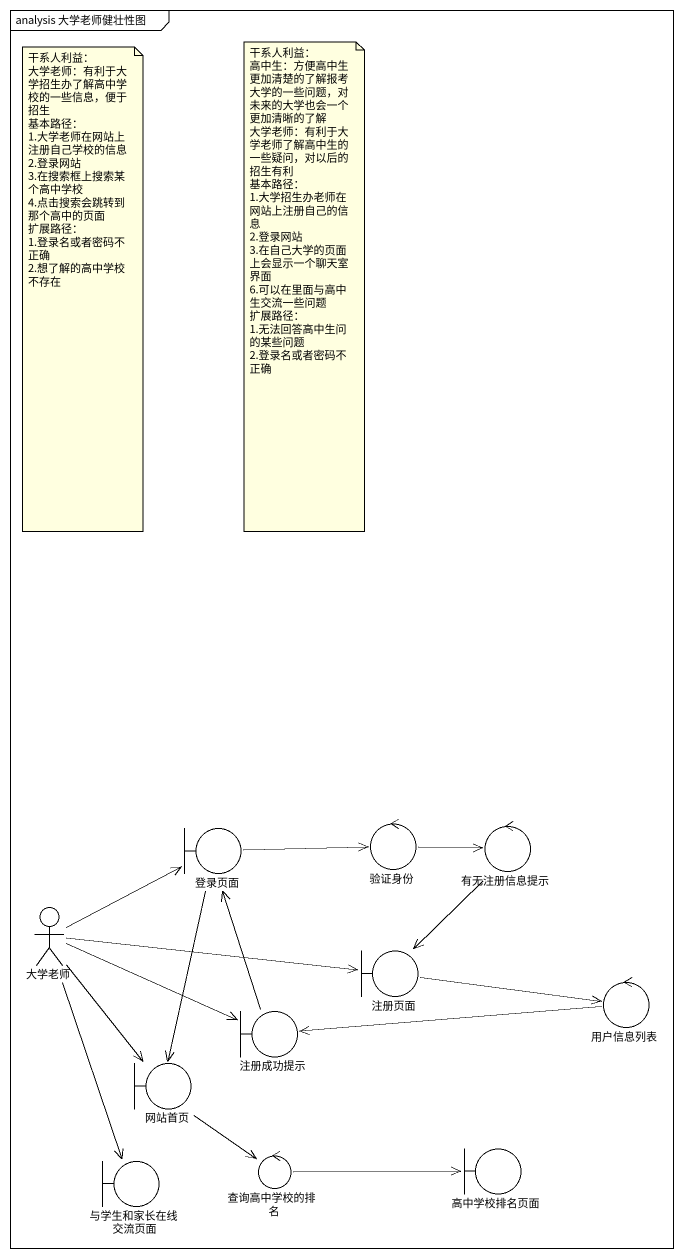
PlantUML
@startuml
mainframe analysis 大学老师健壮性图
boundary 登录页面
control 验证身份
control 有无注册信息提示
actor 大学老师
boundary 注册页面
boundary 注册成功提示
control 用户信息列表
boundary 网站首页
control 查询高中学校的排名
boundary 高中学校排名页面
boundary 与学生和家长在线交流页面
登录页面 -right-> 验证身份
登录页面 --> 网站首页
验证身份 -right-> 有无注册信息提示
有无注册信息提示 --> 注册页面
大学老师 -right-> 登录页面
大学老师 -right-> 注册页面
大学老师 -right-> 注册成功提示
大学老师 --> 网站首页
大学老师 --> 与学生和家长在线交流页面
注册页面 -right-> 用户信息列表
注册成功提示 -up-> 登录页面
用户信息列表 -left-> 注册成功提示
网站首页 --> 查询高中学校的排名
查询高中学校的排名 -right-> 高中学校排名页面
note as N1
  干系人利益：
  大学老师：有利于大学招生办了解高中学校的一些信息，便于招生
  基本路径：
  1.大学老师在网站上注册自己学校的信息
  2.登录网站
  3.在搜索框上搜索某个高中学校
  4.点击搜索会跳转到那个高中的页面
  扩展路径：
  1.登录名或者密码不正确
  2.想了解的高中学校不存在
end note
note as N2
  干系人利益：
  高中生：方便高中生更加清楚的了解报考大学的一些问题，对未来的大学也会一个更加清晰的了解
  大学老师：有利于大学老师了解高中生的一些疑问，对以后的招生有利
  基本路径：
  1.大学招生办老师在网站上注册自己的信息
  2.登录网站
  3.在自己大学的页面上会显示一个聊天室界面
  6.可以在里面与高中生交流一些问题
  扩展路径：
  1.无法回答高中生问的某些问题
  2.登录名或者密码不正确
end note
@enduml
